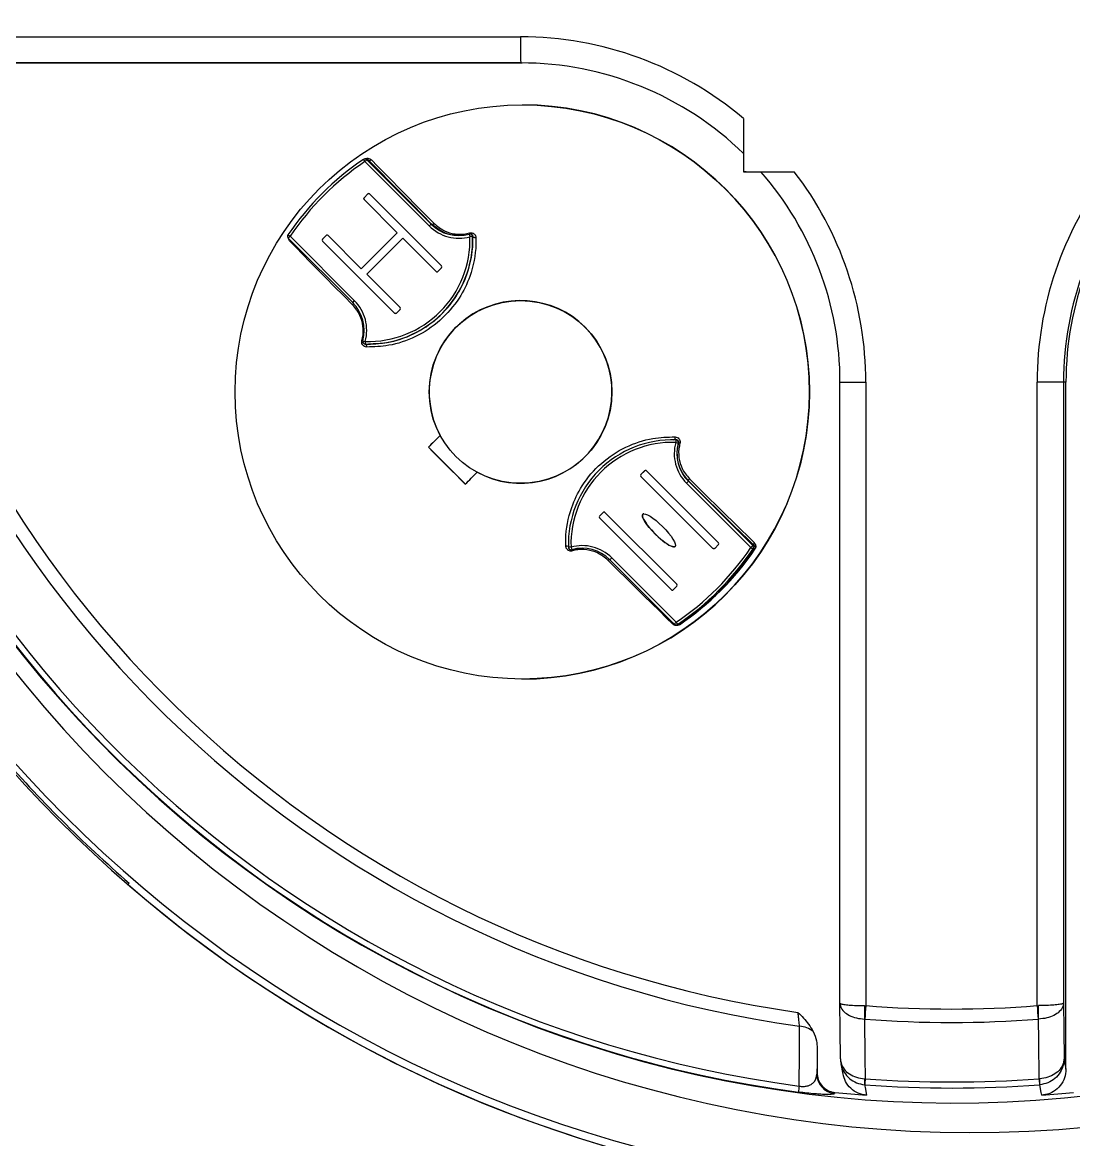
# Model space of a CAD drawing. Header units: millimetres. Extents: x 2448 to 4397, y 790 to 2168.
# Drawn here: x 2928.4 to 3000.9, y 1862.5 to 1939.5 of the extents above; entities that cross this region are included whole.
import ezdxf

# ---------------------------------------------------------------- set-up
doc = ezdxf.new("R2010")
doc.units = ezdxf.units.MM

msp = doc.modelspace()

# ---------------------------------------------------------------- linework, layer by layer
at = {"color": 7, "linetype": 'Continuous', "lineweight": 25}
for p, q in [((2917.166, 1938.548), (2962.786, 1938.548)), ((2912.96, 1936.748), (2962.913, 1936.748)), ((2962.804, 1936.748), (2917.365, 1936.748)), ((2962.947, 1933.859), (2962.943, 1933.859)), ((2978.159, 1932.922), (2978.159, 1929.244)), ((2956.5, 1925.505), (2952.061, 1929.944)), ((2952.172, 1930.124), (2952.063, 1930.124)), ((2952.19, 1930.072), (2956.629, 1925.632)), ((2952.295, 1930.071), (2952.19, 1930.072)), ((2978.159, 1929.244), (2981.67, 1929.244)), ((2978.347, 1929.244), (2978.159, 1929.244)), ((2978.347, 1929.244), (2979.53, 1929.244)), ((2952.259, 1927.71), (2952.004, 1927.455)), ((2952.007, 1927.455), (2952.004, 1927.455)), ((2954.295, 1925.037), (2952.004, 1927.328)), ((2952.007, 1927.328), (2952.004, 1927.328)), ((2952.262, 1927.71), (2952.007, 1927.455)), ((2954.298, 1925.037), (2952.007, 1927.328)), ((2952.262, 1927.71), (2952.259, 1927.71)), ((2957.35, 1922.746), (2952.386, 1927.71)), ((2954.295, 1925.037), (2951.813, 1922.555)), ((2954.298, 1925.037), (2951.816, 1922.555)), ((2954.298, 1925.037), (2954.295, 1925.037)), ((2956.666, 1925.632), (2956.629, 1925.632)), ((2959.336, 1924.947), (2959.309, 1924.947)), ((2951.22, 1920.223), (2946.781, 1924.662)), ((2946.906, 1924.79), (2951.345, 1920.35)), ((2949.395, 1924.846), (2949.141, 1924.591)), ((2949.143, 1924.591), (2949.141, 1924.591)), ((2954.104, 1919.5), (2949.141, 1924.464)), ((2949.143, 1924.464), (2949.141, 1924.464)), ((2949.398, 1924.846), (2949.143, 1924.591)), ((2954.107, 1919.5), (2949.143, 1924.464)), ((2949.398, 1924.846), (2949.395, 1924.846)), ((2951.813, 1922.555), (2949.523, 1924.846)), ((2954.677, 1924.655), (2952.195, 1922.173)), ((2956.968, 1922.364), (2954.677, 1924.655)), ((2954.68, 1924.655), (2954.677, 1924.655)), ((2956.971, 1922.364), (2954.68, 1924.655)), ((2959.513, 1924.772), (2959.489, 1924.772)), ((2957.35, 1922.619), (2957.095, 1922.364)), ((2951.816, 1922.555), (2951.813, 1922.555)), ((2954.486, 1919.882), (2952.195, 1922.173)), ((2956.971, 1922.364), (2956.968, 1922.364)), ((2962.808, 1920.359), (2962.808, 1920.359)), ((2954.486, 1919.755), (2954.232, 1919.5)), ((2954.107, 1919.5), (2954.104, 1919.5)), ((2952.281, 1917.36), (2952.304, 1917.359)), ((2984.821, 1871.911), (2984.821, 1914.731)), ((2986.603, 1914.731), (2986.603, 1871.731)), ((2998.412, 1871.731), (2998.412, 1914.731)), ((3000.23, 1914.731), (3000.23, 1871.911)), ((3000.399, 1914.731), (3000.23, 1914.731)), ((3000.399, 1867.352), (3000.399, 1914.731)), ((2957.263, 1911.05), (2956.454, 1910.241)), ((2973.327, 1910.758), (2973.304, 1910.758)), ((2973.529, 1910.755), (2973.329, 1910.74)), ((2973.505, 1910.755), (2973.529, 1910.755)), ((2973.7, 1910.527), (2973.673, 1910.527)), ((2956.454, 1910.241), (2956.438, 1910.241)), ((2956.454, 1910.241), (2958.999, 1907.695)), ((2971.35, 1908.618), (2971.095, 1908.363)), ((2971.098, 1908.363), (2971.095, 1908.363)), ((2976.059, 1903.272), (2971.095, 1908.236)), ((2971.098, 1908.236), (2971.095, 1908.236)), ((2971.353, 1908.618), (2971.098, 1908.363)), ((2976.062, 1903.272), (2971.098, 1908.236)), ((2971.353, 1908.618), (2971.35, 1908.618)), ((2976.441, 1903.654), (2971.477, 1908.618)), ((2962.788, 1907.759), (2962.797, 1907.759)), ((2978.675, 1903.328), (2974.236, 1907.768)), ((2974.365, 1907.895), (2978.804, 1903.456)), ((2974.403, 1907.895), (2974.365, 1907.895)), ((2968.486, 1905.754), (2968.232, 1905.499)), ((2968.489, 1905.754), (2968.234, 1905.499)), ((2968.489, 1905.754), (2968.486, 1905.754)), ((2973.577, 1900.79), (2968.613, 1905.754)), ((2968.234, 1905.499), (2968.232, 1905.499)), ((2973.195, 1900.408), (2968.232, 1905.372)), ((2968.234, 1905.372), (2968.232, 1905.372)), ((2973.198, 1900.408), (2968.234, 1905.372)), ((2976.441, 1903.527), (2976.186, 1903.272)), ((2978.804, 1903.456), (2978.909, 1903.456)), ((2966.276, 1903.171), (2966.303, 1903.171)), ((2966.324, 1903.178), (2966.351, 1903.178)), ((2969.082, 1902.613), (2973.521, 1898.174)), ((2976.062, 1903.272), (2976.059, 1903.272)), ((2978.936, 1903.228), (2978.826, 1903.228)), ((2973.395, 1898.046), (2968.956, 1902.486)), ((2973.198, 1900.408), (2973.195, 1900.408)), ((2973.577, 1900.663), (2973.323, 1900.408)), ((2973.522, 1897.994), (2973.631, 1897.993)), ((2973.623, 1898.024), (2973.733, 1898.024)), ((2962.88, 1894.259), (2962.884, 1894.259)), ((2935.743, 1880.082), (2935.816, 1880.183)), ((2986.506, 1871.732), (2986.603, 1871.731)), ((2998.412, 1871.731), (2998.509, 1871.732)), ((2986.534, 1870.805), (2986.509, 1870.806)), ((2998.512, 1870.806), (2998.488, 1870.805)), ((2983.245, 1868.774), (2983.245, 1867.091)), ((2984.888, 1867.728), (2985.022, 1867.018)), ((2986.511, 1866.696), (2986.553, 1866.694)), ((2998.546, 1866.694), (2998.588, 1866.696)), ((2984.459, 1865.747), (2984.446, 1865.665)), ((2986.531, 1866.276), (2986.52, 1866.277)), ((2998.597, 1866.277), (2998.586, 1866.276))]:
    msp.add_line(p, q, dxfattribs=at)
at = {"color": 7, "linetype": 'Continuous', "lineweight": 25, "flags": 128}
for points in [[(2956.666, 1925.632), (2956.012, 1926.293), (2955.385, 1926.928), (2954.788, 1927.533), (2954.221, 1928.108), (2953.687, 1928.651), (2953.187, 1929.16), (2952.722, 1929.634), (2952.295, 1930.071)], [(2952.508, 1930.068), (2952.932, 1929.634), (2953.393, 1929.164), (2953.889, 1928.659), (2954.418, 1928.12), (2954.98, 1927.55), (2955.573, 1926.95), (2956.195, 1926.321), (2956.844, 1925.665)], [(2956.844, 1925.665), (2956.819, 1925.647), (2956.794, 1925.632), (2956.768, 1925.622), (2956.743, 1925.615), (2956.72, 1925.613), (2956.699, 1925.615), (2956.681, 1925.622), (2956.666, 1925.632)], [(2951.226, 1920.047), (2950.577, 1920.703), (2949.955, 1921.332), (2949.363, 1921.932), (2948.801, 1922.502), (2948.271, 1923.041), (2947.775, 1923.546), (2947.314, 1924.016), (2946.89, 1924.45)], [(2959.72, 1924.69), (2959.682, 1924.689), (2959.644, 1924.691), (2959.609, 1924.698), (2959.577, 1924.708), (2959.551, 1924.721), (2959.531, 1924.736), (2959.518, 1924.753), (2959.513, 1924.772)], [(2952.187, 1917.157), (2952.189, 1917.195), (2952.186, 1917.233), (2952.18, 1917.268), (2952.17, 1917.3), (2952.157, 1917.326), (2952.141, 1917.346), (2952.123, 1917.358), (2952.112, 1917.362)], [(2984.821, 1914.731), (2984.852, 1914.731), (2984.951, 1914.731), (2985.114, 1914.731), (2985.335, 1914.731), (2985.606, 1914.731), (2985.915, 1914.731), (2986.252, 1914.731), (2986.603, 1914.731)], [(3000.23, 1914.731), (3000.191, 1914.731), (3000.086, 1914.731), (2999.916, 1914.731), (2999.69, 1914.731), (2999.415, 1914.731), (2999.102, 1914.731), (2998.763, 1914.731), (2998.412, 1914.731)], [(2957.256, 1911.063), (2957.153, 1910.959), (2957.05, 1910.856), (2956.948, 1910.753), (2956.845, 1910.65), (2956.743, 1910.547), (2956.641, 1910.445), (2956.539, 1910.343), (2956.438, 1910.241)], [(2973.529, 1910.755), (2973.511, 1910.76), (2973.494, 1910.772), (2973.479, 1910.792), (2973.466, 1910.818), (2973.456, 1910.85), (2973.45, 1910.885), (2973.448, 1910.922), (2973.449, 1910.96)], [(2956.438, 1910.241), (2956.755, 1909.923), (2957.073, 1909.605), (2957.391, 1909.286), (2957.71, 1908.968), (2958.028, 1908.649), (2958.347, 1908.331), (2958.665, 1908.013), (2958.983, 1907.695)], [(2958.983, 1907.695), (2959.085, 1907.797), (2959.187, 1907.899), (2959.289, 1908.002), (2959.391, 1908.104), (2959.493, 1908.207), (2959.596, 1908.31), (2959.699, 1908.414), (2959.802, 1908.517)], [(2974.403, 1907.895), (2974.392, 1907.91), (2974.386, 1907.927), (2974.384, 1907.948), (2974.386, 1907.971), (2974.393, 1907.996), (2974.404, 1908.021), (2974.419, 1908.047), (2974.437, 1908.071)], [(2974.437, 1908.071), (2975.099, 1907.415), (2975.736, 1906.786), (2976.344, 1906.186), (2976.922, 1905.615), (2977.469, 1905.077), (2977.983, 1904.572), (2978.463, 1904.102), (2978.907, 1903.668)], [(2978.909, 1903.456), (2978.462, 1903.893), (2977.978, 1904.367), (2977.46, 1904.876), (2976.909, 1905.419), (2976.325, 1905.994), (2975.712, 1906.6), (2975.071, 1907.234), (2974.403, 1907.895)], [(2966.276, 1903.171), (2966.284, 1903.172), (2966.324, 1903.178)], [(2973.289, 1898.05), (2972.845, 1898.484), (2972.366, 1898.954), (2971.852, 1899.459), (2971.305, 1899.997), (2970.726, 1900.568), (2970.118, 1901.168), (2969.481, 1901.797), (2968.819, 1902.453)], [(2984.857, 1868.06), (2984.838, 1870.063), (2984.821, 1871.911)], [(3000.23, 1871.911), (3000.247, 1870.063), (3000.266, 1868.06)], [(2982.002, 1866.187), (2982.022, 1868.499), (2982.037, 1870.315)], [(2986.509, 1870.806), (2986.537, 1868.192), (2986.553, 1866.694)], [(2998.546, 1866.694), (2998.524, 1869.309), (2998.512, 1870.806)], [(2983.245, 1868.774), (2983.238, 1867.784), (2983.233, 1867.006)], [(3000.266, 1868.06), (3000.33, 1867.721), (3000.399, 1867.352)], [(2983.233, 1867.006), (2983.24, 1867.053), (2983.245, 1867.091)], [(2986.52, 1866.277), (2986.557, 1866.088), (2986.658, 1865.555)], [(2998.732, 1865.555), (2998.696, 1865.744), (2998.597, 1866.277)]]:
    msp.add_lwpolyline(points, dxfattribs=at)
at = {"color": 7, "linetype": 'Continuous', "lineweight": 25}
for centre, radius in [((2962.912, 1914.058), 19.799), ((2962.798, 1914.059), 6.3)]:
    msp.add_circle(centre, radius, dxfattribs=at)
for centre, radius, start, end in [((2993.911, 1947.36), 84.364, 293.02811, 288.34387), ((2992.753, 1947.361), 82.329, 297.52493, 286.50961), ((2992.559, 1947.361), 81.303, 353.64683, 186.35318), ((2992.55, 1947.362), 80.884, 353.64681, 186.3532), ((2992.511, 1947.361), 76.784, 353.328, 186.67202), ((2992.507, 1947.361), 75.854, 353.328, 186.67202), ((3008.093, 1938.098), 45.308, 179.43099, 181.70752), ((2962.786, 1914.733), 23.816, 49.79659, 89.99983), ((2993.913, 1947.354), 88.439, 186.30217, 263.69501), ((2962.804, 1914.732), 22.016, 45.71136, 89.99977), ((2992.701, 1947.356), 77.776, 189.2029, 262.11934), ((2992.749, 1947.356), 82.295, 188.79092, 262.46447), ((2992.739, 1947.356), 81.876, 188.79092, 262.46447), ((2992.697, 1947.356), 76.846, 189.41762, 261.93738), ((2962.915, 1914.059), 19.8, 269.9111, 89.90668), ((2994.021, 1947.354), 89.012, 189.79137, 259.96082), ((2962.793, 1914.06), 19.35, 124.04041, 145.96242), ((2962.791, 1914.06), 19.17, 124.04041, 145.96242), ((2952.063, 1929.944), 0.18, 89.90889, 124.04031), ((2956.477, 1932.982), 5.361, 212.60716, 214.52044), ((2956.732, 1925.336), 6.562, 133.80964, 135.3924), ((2952.063, 1929.944), 0.18, 44.99821, 89.90869), ((2952.403, 1930.195), 0.165, 228.78056, 309.38513), ((2962.803, 1914.731), 22.018, 359.9998, 41.23638), ((2962.784, 1914.731), 23.818, 359.99985, 37.54244), ((3022.23, 1914.731), 23.818, 142.45756, 180.00014), ((3022.248, 1914.731), 22.018, 138.76362, 180.00019), ((3022.417, 1914.731), 22.018, 138.76362, 180.00019), ((2952.068, 1927.391), 0.09, 135.0019, 224.9981), ((2952.071, 1927.391), 0.09, 135.0019, 224.9981), ((2952.323, 1927.646), 0.09, 44.99811, 135.0019), ((2952.325, 1927.646), 0.09, 89.9091, 135.00179), ((2961.171, 1920.897), 6.562, 133.80964, 135.3924), ((2958.536, 1927.541), 2.88, 224.9981, 285.53149), ((2958.538, 1927.541), 2.7, 224.9981, 285.53149), ((2959.309, 1924.767), 0.18, 89.90889, 105.5317), ((2963.783, 1926.057), 4.658, 193.87631, 196.08473), ((2958.525, 1924.814), 0.774, 9.77411, 15.73385), ((2959.309, 1924.767), 0.18, 1.68889, 89.90778), ((2946.908, 1924.79), 0.18, 145.96243, 224.99803), ((2951.272, 1931.333), 7.866, 234.98896, 236.28929), ((2951.28, 1920.352), 6.231, 134.58571, 136.22922), ((2946.733, 1924.565), 0.194, 323.73666, 346.86101), ((2949.204, 1924.528), 0.09, 135.0019, 224.9981), ((2949.207, 1924.528), 0.09, 135.0019, 224.9981), ((2949.459, 1924.782), 0.09, 44.99811, 135.0019), ((2949.462, 1924.782), 0.09, 89.9091, 135.00179), ((2952.292, 1924.559), 7.2, 268.31082, 1.69201), ((2952.291, 1924.559), 7.02, 268.31082, 1.69201), ((2963.808, 1773.806), 151.028, 91.63868, 91.70765), ((2957.286, 1922.682), 0.09, 315.0019, 44.9981), ((2957.032, 1922.428), 0.09, 224.99811, 315.0019), ((2957.034, 1922.428), 0.09, 224.99825, 269.90865), ((2955.72, 1915.912), 6.231, 134.58571, 136.22922), ((2949.309, 1918.314), 2.88, 344.46955, 44.99809), ((2962.798, 1914.059), 6.3, 241.60011, 208.39707), ((2949.31, 1918.314), 2.7, 344.46955, 44.99809), ((2951.067, 1920.186), 0.211, 318.80254, 353.94234), ((2954.423, 1919.818), 0.09, 315.0019, 44.9981), ((2954.168, 1919.564), 0.09, 224.99811, 315.0019), ((2954.171, 1919.564), 0.09, 224.99825, 269.90865), ((2952.513, 1920.083), 2.559, 255.14677, 256.45585), ((2952.085, 1917.543), 0.18, 164.46829, 268.30744), ((2956.436, 1933.371), 16.415, 254.00416, 254.62638), ((2956.608, 1917.364), 4.528, 177.73996, 180.0174), ((2973.293, 1903.559), 7.2, 88.31082, 181.69201), ((2973.291, 1903.559), 7.02, 88.31082, 181.69201), ((2976.273, 1909.804), 2.88, 164.46955, 224.99809), ((2978.034, 1910.487), 4.537, 176.60356, 178.87761), ((2978.258, 1927.536), 17.616, 254.32293, 254.91396), ((2973.5, 1910.575), 0.18, 344.46829, 88.30744), ((2976.275, 1909.804), 2.7, 164.46955, 224.99809), ((2973.612, 1909.936), 0.598, 73.12628, 81.52852), ((2971.159, 1908.3), 0.09, 135.0019, 224.9981), ((2971.162, 1908.3), 0.09, 135.0019, 224.9981), ((2971.413, 1908.554), 0.09, 44.99811, 135.0019), ((2971.416, 1908.554), 0.09, 89.9091, 135.00179), ((2978.908, 1903.16), 6.562, 133.80964, 135.3924), ((2968.55, 1905.69), 0.09, 44.99811, 135.0019), ((2968.553, 1905.69), 0.09, 89.9091, 135.00179), ((2968.295, 1905.436), 0.09, 135.0019, 224.9981), ((2968.298, 1905.436), 0.09, 135.0019, 224.9981), ((2965.956, 1903.172), 0.258, 57.50235, 98.78822), ((2970.37, 1763.044), 140.367, 91.6722, 91.74494), ((2966.276, 1903.351), 0.18, 181.69052, 269.90889), ((2967.045, 1900.577), 2.88, 44.9981, 105.53149), ((2970.863, 1904.58), 4.751, 194.98855, 197.16548), ((2962.79, 1914.058), 19.17, 304.04041, 325.96242), ((2976.377, 1903.59), 0.09, 315.0019, 44.9981), ((2983.347, 1898.72), 6.562, 133.80964, 135.3924), ((2983.391, 1910.23), 8.359, 235.65301, 236.89704), ((2978.677, 1903.328), 0.18, 325.96243, 44.99803), ((2979.033, 1903.563), 0.164, 140.36264, 220.9947), ((2967.047, 1900.577), 2.7, 44.9981, 105.53149), ((2967.33, 1903.375), 0.998, 191.39508, 196.35938), ((2973.456, 1898.175), 6.231, 134.58571, 136.22922), ((2962.792, 1914.058), 19.35, 304.04041, 325.96242), ((2962.902, 1914.058), 19.35, 304.04041, 325.96242), ((2962.903, 1914.058), 19.371, 304.04041, 325.96242), ((2976.123, 1903.336), 0.09, 224.99811, 315.0019), ((2976.125, 1903.336), 0.09, 224.99825, 269.90865), ((2978.715, 1902.864), 0.426, 55.65208, 58.68915), ((2968.957, 1902.298), 0.208, 95.72059, 131.82287), ((2973.259, 1900.472), 0.09, 224.99811, 315.0019), ((2973.262, 1900.472), 0.09, 224.99825, 269.90865), ((2973.513, 1900.726), 0.09, 315.0019, 44.9981), ((2973.404, 1897.892), 0.195, 103.36514, 126.35092), ((2977.895, 1893.736), 6.231, 134.58571, 136.22922), ((2973.523, 1898.174), 0.18, 224.99859, 269.90889), ((2978.174, 1901.263), 5.585, 213.57788, 215.43474), ((2973.523, 1898.174), 0.18, 269.90898, 304.04049), ((2973.515, 1897.853), 0.278, 33.54382, 38.15746), ((2993.995, 1947.353), 88.863, 220.89394, 229.10323), ((2994.019, 1947.35), 89.001, 229.09654, 260.0848), ((3002.72, 1871.333), 16.219, 178.59002, 181.8632), ((3090.321, 1863.58), 104.039, 175.50645, 176.01807), ((2992.507, 1947.351), 75.85, 265.5353, 274.46471), ((3102.361, 1879.794), 104.262, 184.43517, 184.94601), ((2974.964, 1871.176), 23.551, 359.09959, 1.35363), ((2981.964, 1868.738), 1.579, 50.15994, 87.34605), ((2992.511, 1947.351), 76.78, 265.5353, 274.46471), ((2984.582, 1867.007), 1.35, 180.05743, 264.21813), ((2988.399, 1866.527), 1.895, 174.88122, 187.58313), ((2994.682, 1866.056), 8.154, 175.51206, 178.4519), ((2992.549, 1947.351), 80.88, 265.74821, 274.2518), ((3006.77, 1867.272), 8.245, 184.02222, 186.93881), ((2995.127, 1866.412), 3.473, 357.77205, 4.6923), ((2990.094, 1865.083), 8.167, 172.22818, 175.15967), ((2992.695, 1947.351), 82.018, 264.23684, 265.77899), ((2992.559, 1947.351), 81.299, 265.74821, 274.2518), ((2992.695, 1947.351), 82.018, 274.22102, 275.76317)]:
    msp.add_arc(centre, radius, start, end, dxfattribs=at)
msp.add_ellipse((2972.336, 1904.513), major_axis=(-1.114, 1.114), ratio=0.228571, dxfattribs=at)
msp.add_ellipse((2972.339, 1904.513), major_axis=(-1.114, 1.114), ratio=0.228571, start_param=6.06459, end_param=9.42479, dxfattribs=at)
for points, knots in [([(2952.06, 1930.111), (2952.078, 1930.122), (2952.118, 1930.146), (2952.194, 1930.17), (2952.299, 1930.177), (2952.414, 1930.146), (2952.476, 1930.095), (2952.508, 1930.068)], [0, 0, 0, 0, 0.08537, 0.190799, 0.356423, 0.666471, 1, 1, 1, 1]), ([(2952.295, 1930.071), (2952.278, 1930.084), (2952.248, 1930.108), (2952.208, 1930.127), (2952.173, 1930.124), (2952.172, 1930.124)], [0, 0, 0, 0, 0.5162326, 0.9736436, 1, 1, 1, 1]), ([(2979.36, 1929.244), (2979.36, 1929.244), (2979.363, 1929.244), (2979.446, 1929.244), (2979.731, 1929.244), (2980.256, 1929.244), (2980.787, 1929.244), (2981.281, 1929.244), (2981.495, 1929.244), (2981.67, 1929.244)], [0, 0, 0, 0, 0.029484, 0.172566, 0.318855, 0.531474, 0.801826, 0.838505, 1, 1, 1, 1]), ([(2958.561, 1924.876), (2958.445, 1924.868), (2958.039, 1924.839), (2957.337, 1925.086), (2956.905, 1925.438), (2956.666, 1925.632)], [0, 0, 0, 0, 0.151016, 0.532358, 1, 1, 1, 1]), ([(2956.844, 1925.665), (2957.063, 1925.481), (2957.461, 1925.149), (2958.267, 1924.915), (2958.883, 1924.926), (2959.211, 1925.009), (2959.27, 1925.024)], [0, 0, 0, 0, 0.3569261, 0.6455881, 0.9359573, 1, 1, 1, 1]), ([(2959.27, 1925.024), (2959.306, 1925.031), (2959.378, 1925.044), (2959.485, 1925.022), (2959.582, 1924.971), (2959.664, 1924.886), (2959.711, 1924.787), (2959.718, 1924.717), (2959.72, 1924.69)], [0, 0, 0, 0, 0.154084, 0.307786, 0.471204, 0.657166, 0.867497, 1, 1, 1, 1]), ([(2959.513, 1924.772), (2959.512, 1924.786), (2959.509, 1924.821), (2959.486, 1924.87), (2959.446, 1924.912), (2959.398, 1924.938), (2959.359, 1924.946), (2959.338, 1924.947), (2959.336, 1924.947)], [0, 0, 0, 0, 0.162765, 0.421999, 0.643912, 0.826679, 0.984291, 1, 1, 1, 1]), ([(2946.89, 1924.45), (2946.848, 1924.497), (2946.796, 1924.556), (2946.795, 1924.662), (2946.795, 1924.683)], [0, 0, 0, 0, 0.79597, 1, 1, 1, 1]), ([(2959.72, 1924.69), (2959.721, 1924.53), (2959.724, 1923.667), (2959.45, 1922.224), (2958.571, 1920.41), (2957.296, 1918.914), (2955.58, 1917.788), (2953.802, 1917.205), (2952.692, 1917.172), (2952.187, 1917.157)], [0, 0, 0, 0, 0.0439371, 0.236293, 0.3728219, 0.5357282, 0.69861, 0.8632007, 1, 1, 1, 1]), ([(2952.303, 1917.378), (2952.733, 1917.392), (2953.758, 1917.425), (2955.439, 1917.984), (2957.128, 1919.09), (2958.383, 1920.563), (2959.249, 1922.349), (2959.517, 1923.767), (2959.514, 1924.614), (2959.513, 1924.772)], [0, 0, 0, 0, 0.121155, 0.288827, 0.454425, 0.619978, 0.758896, 0.955098, 1, 1, 1, 1]), ([(2951.857, 1917.61), (2951.872, 1917.669), (2951.955, 1917.997), (2951.967, 1918.615), (2951.736, 1919.425), (2951.408, 1919.825), (2951.226, 1920.047)], [0, 0, 0, 0, 0.064043, 0.354412, 0.643074, 1, 1, 1, 1]), ([(2952.187, 1917.157), (2952.135, 1917.166), (2952.037, 1917.181), (2951.922, 1917.276), (2951.857, 1917.391), (2951.837, 1917.51), (2951.851, 1917.578), (2951.857, 1917.61)], [0, 0, 0, 0, 0.257956, 0.484914, 0.703585, 0.864278, 1, 1, 1, 1]), ([(2965.917, 1903.427), (2965.914, 1903.588), (2965.902, 1904.451), (2966.163, 1905.894), (2967.033, 1907.708), (2968.306, 1909.204), (2970.028, 1910.33), (2971.818, 1910.913), (2972.94, 1910.946), (2973.449, 1910.96)], [0, 0, 0, 0, 0.0439371, 0.236293, 0.3728219, 0.5357282, 0.69861, 0.8632007, 1, 1, 1, 1]), ([(2973.449, 1910.96), (2973.502, 1910.952), (2973.601, 1910.936), (2973.718, 1910.842), (2973.784, 1910.726), (2973.805, 1910.608), (2973.792, 1910.539), (2973.786, 1910.508)], [0, 0, 0, 0, 0.257956, 0.484914, 0.703585, 0.864278, 1, 1, 1, 1]), ([(2973.7, 1910.527), (2973.703, 1910.543), (2973.71, 1910.58), (2973.698, 1910.641), (2973.664, 1910.697), (2973.606, 1910.743), (2973.556, 1910.751), (2973.529, 1910.755)], [0, 0, 0, 0, 0.113216, 0.257618, 0.475419, 0.718518, 1, 1, 1, 1]), ([(2974.403, 1907.895), (2974.202, 1908.135), (2973.838, 1908.57), (2973.583, 1909.445), (2973.594, 1910.11), (2973.684, 1910.463), (2973.7, 1910.527)], [0, 0, 0, 0, 0.354055, 0.642771, 0.935325, 1, 1, 1, 1]), ([(2973.786, 1910.508), (2973.771, 1910.449), (2973.688, 1910.121), (2973.678, 1909.503), (2973.916, 1908.693), (2974.251, 1908.293), (2974.437, 1908.071)], [0, 0, 0, 0, 0.064043, 0.354412, 0.643074, 1, 1, 1, 1]), ([(2966.372, 1903.094), (2966.336, 1903.087), (2966.264, 1903.074), (2966.157, 1903.096), (2966.058, 1903.147), (2965.975, 1903.232), (2965.927, 1903.331), (2965.92, 1903.4), (2965.917, 1903.427)], [0, 0, 0, 0, 0.1540842, 0.3077863, 0.4712038, 0.6571656, 0.8674974, 1, 1, 1, 1]), ([(2978.907, 1903.668), (2978.946, 1903.618), (2979.006, 1903.543), (2979.02, 1903.402), (2979.003, 1903.31), (2978.98, 1903.255), (2978.961, 1903.224), (2978.955, 1903.215)], [0, 0, 0, 0, 0.49351, 0.746512, 0.851032, 0.956489, 1, 1, 1, 1]), ([(2978.936, 1903.228), (2978.939, 1903.232), (2978.945, 1903.242), (2978.953, 1903.259), (2978.961, 1903.282), (2978.969, 1903.326), (2978.959, 1903.395), (2978.929, 1903.431), (2978.909, 1903.456)], [0, 0, 0, 0, 0.027585, 0.06173, 0.104186, 0.195407, 0.452144, 1, 1, 1, 1]), ([(2966.303, 1903.171), (2966.304, 1903.171), (2966.319, 1903.171), (2966.336, 1903.175), (2966.351, 1903.178)], [0, 0, 0, 0, 0.059914, 1, 1, 1, 1]), ([(2966.351, 1903.178), (2966.415, 1903.195), (2966.656, 1903.259), (2966.901, 1903.249), (2967.081, 1903.242)], [0, 0, 0, 0, 0.266269, 1, 1, 1, 1]), ([(2968.819, 1902.453), (2968.595, 1902.637), (2968.192, 1902.969), (2967.378, 1903.203), (2966.759, 1903.192), (2966.431, 1903.109), (2966.372, 1903.094)], [0, 0, 0, 0, 0.356926, 0.645588, 0.935957, 1, 1, 1, 1]), ([(2973.746, 1898.006), (2973.728, 1897.995), (2973.688, 1897.971), (2973.612, 1897.948), (2973.504, 1897.94), (2973.386, 1897.971), (2973.322, 1898.023), (2973.289, 1898.05)], [0, 0, 0, 0, 0.0853698, 0.1907986, 0.3564235, 0.6664713, 1, 1, 1, 1]), ([(2973.631, 1897.994), (2973.643, 1897.994), (2973.664, 1897.995), (2973.696, 1898.004), (2973.718, 1898.015), (2973.728, 1898.021), (2973.733, 1898.024)], [0, 0, 0, 0, 0.497643, 0.797246, 0.880449, 1, 1, 1, 1]), ([(2984.821, 1871.911), (2984.821, 1871.911), (2984.819, 1871.897), (2984.856, 1871.864), (2985.057, 1871.815), (2985.441, 1871.771), (2985.937, 1871.741), (2986.315, 1871.735), (2986.506, 1871.732)], [0, 0, 0, 0, 0.0031973, 0.151991, 0.37218, 0.5820421, 0.7892833, 1, 1, 1, 1]), ([(2984.821, 1871.911), (2984.821, 1871.91), (2984.82, 1871.825), (2984.857, 1871.618), (2985.059, 1871.314), (2985.444, 1871.045), (2985.94, 1870.858), (2986.319, 1870.823), (2986.509, 1870.806)], [0, 0, 0, 0, 0.003197, 0.151991, 0.37218, 0.582042, 0.789283, 1, 1, 1, 1]), ([(3000.23, 1871.911), (3000.229, 1871.911), (3000.228, 1871.897), (3000.185, 1871.864), (2999.974, 1871.815), (2999.581, 1871.771), (2999.079, 1871.741), (2998.7, 1871.735), (2998.509, 1871.732)], [0, 0, 0, 0, 0.003197, 0.151991, 0.37218, 0.582042, 0.789283, 1, 1, 1, 1]), ([(3000.23, 1871.911), (3000.229, 1871.91), (3000.228, 1871.825), (3000.186, 1871.618), (2999.976, 1871.314), (2999.584, 1871.045), (2999.083, 1870.858), (2998.704, 1870.823), (2998.512, 1870.806)], [0, 0, 0, 0, 0.003197, 0.151991, 0.37218, 0.582042, 0.789283, 1, 1, 1, 1]), ([(2982.037, 1870.315), (2982.022, 1870.441), (2981.999, 1870.641), (2981.957, 1870.978), (2981.932, 1871.17), (2981.919, 1871.27)], [0, 0, 0, 0, 0.449191, 0.712048, 1, 1, 1, 1]), ([(2981.919, 1871.27), (2981.92, 1871.268), (2982.049, 1871.138), (2982.302, 1870.879), (2982.674, 1870.454), (2982.871, 1870.125), (2982.975, 1869.951)], [0, 0, 0, 0, 0.004146, 0.3235798, 0.6412421, 1, 1, 1, 1]), ([(2982.975, 1869.951), (2983.063, 1869.738), (2983.22, 1869.36), (2983.238, 1868.953), (2983.245, 1868.774)], [0, 0, 0, 0, 0.561758, 1, 1, 1, 1]), ([(2984.857, 1868.06), (2984.857, 1868.058), (2984.856, 1867.964), (2984.888, 1867.717), (2985.075, 1867.348), (2985.452, 1867.008), (2985.943, 1866.769), (2986.321, 1866.72), (2986.511, 1866.696)], [0, 0, 0, 0, 0.003239, 0.138668, 0.362645, 0.575851, 0.78607, 1, 1, 1, 1]), ([(2984.857, 1868.06), (2984.857, 1868.057), (2984.857, 1867.934), (2984.891, 1867.612), (2985.08, 1867.129), (2985.459, 1866.685), (2985.952, 1866.372), (2986.33, 1866.309), (2986.52, 1866.277)], [0, 0, 0, 0, 0.003239, 0.138668, 0.362645, 0.575851, 0.78607, 1, 1, 1, 1]), ([(3000.266, 1868.06), (3000.266, 1868.058), (3000.265, 1867.964), (3000.228, 1867.717), (3000.035, 1867.348), (2999.652, 1867.008), (2999.157, 1866.769), (2998.779, 1866.72), (2998.588, 1866.696)], [0, 0, 0, 0, 0.003239, 0.138668, 0.362645, 0.575851, 0.78607, 1, 1, 1, 1]), ([(3000.266, 1868.06), (3000.266, 1868.057), (3000.265, 1867.934), (3000.231, 1867.612), (3000.04, 1867.129), (2999.659, 1866.685), (2999.166, 1866.372), (2998.787, 1866.309), (2998.597, 1866.277)], [0, 0, 0, 0, 0.003239, 0.138668, 0.362645, 0.575851, 0.78607, 1, 1, 1, 1]), ([(3000.399, 1867.352), (3000.379, 1867.15), (3000.34, 1866.744), (3000.029, 1866.203), (2999.571, 1865.795), (2999.107, 1865.599), (2998.819, 1865.565), (2998.732, 1865.555)], [0, 0, 0, 0, 0.225625, 0.451254, 0.676743, 0.901935, 1, 1, 1, 1]), ([(2982.002, 1866.187), (2982.053, 1866.179), (2982.154, 1866.162), (2982.355, 1866.157), (2982.58, 1866.191), (2982.791, 1866.274), (2983.149, 1866.518), (2983.195, 1866.787), (2983.233, 1867.006)], [0, 0, 0, 0, 0.047211, 0.093867, 0.194019, 0.309169, 0.436676, 1, 1, 1, 1]), ([(2983.245, 1867.091), (2983.26, 1866.939), (2983.29, 1866.635), (2983.523, 1866.23), (2983.866, 1865.924), (2984.203, 1865.782), (2984.406, 1865.754), (2984.459, 1865.747)], [0, 0, 0, 0, 0.229753, 0.459516, 0.689047, 0.918281, 1, 1, 1, 1]), ([(2986.658, 1865.555), (2986.458, 1865.59), (2986.057, 1865.659), (2985.546, 1866.009), (2985.171, 1866.473), (2985.076, 1866.846), (2985.031, 1867.021)], [0, 0, 0, 0, 0.256953, 0.513899, 0.771032, 1, 1, 1, 1]), ([(2984.446, 1865.665), (2984.419, 1865.646), (2984.367, 1865.61), (2983.981, 1865.601), (2983.531, 1865.617), (2983.084, 1865.648), (2982.553, 1865.697), (2982.153, 1865.747), (2981.956, 1865.772)], [0, 0, 0, 0, 0.259339, 0.499082, 0.628506, 0.7489, 0.876507, 1, 1, 1, 1])]:
    msp.add_open_spline(points, degree=3, knots=knots, dxfattribs=at)

doc.saveas('drawing.dxf')
